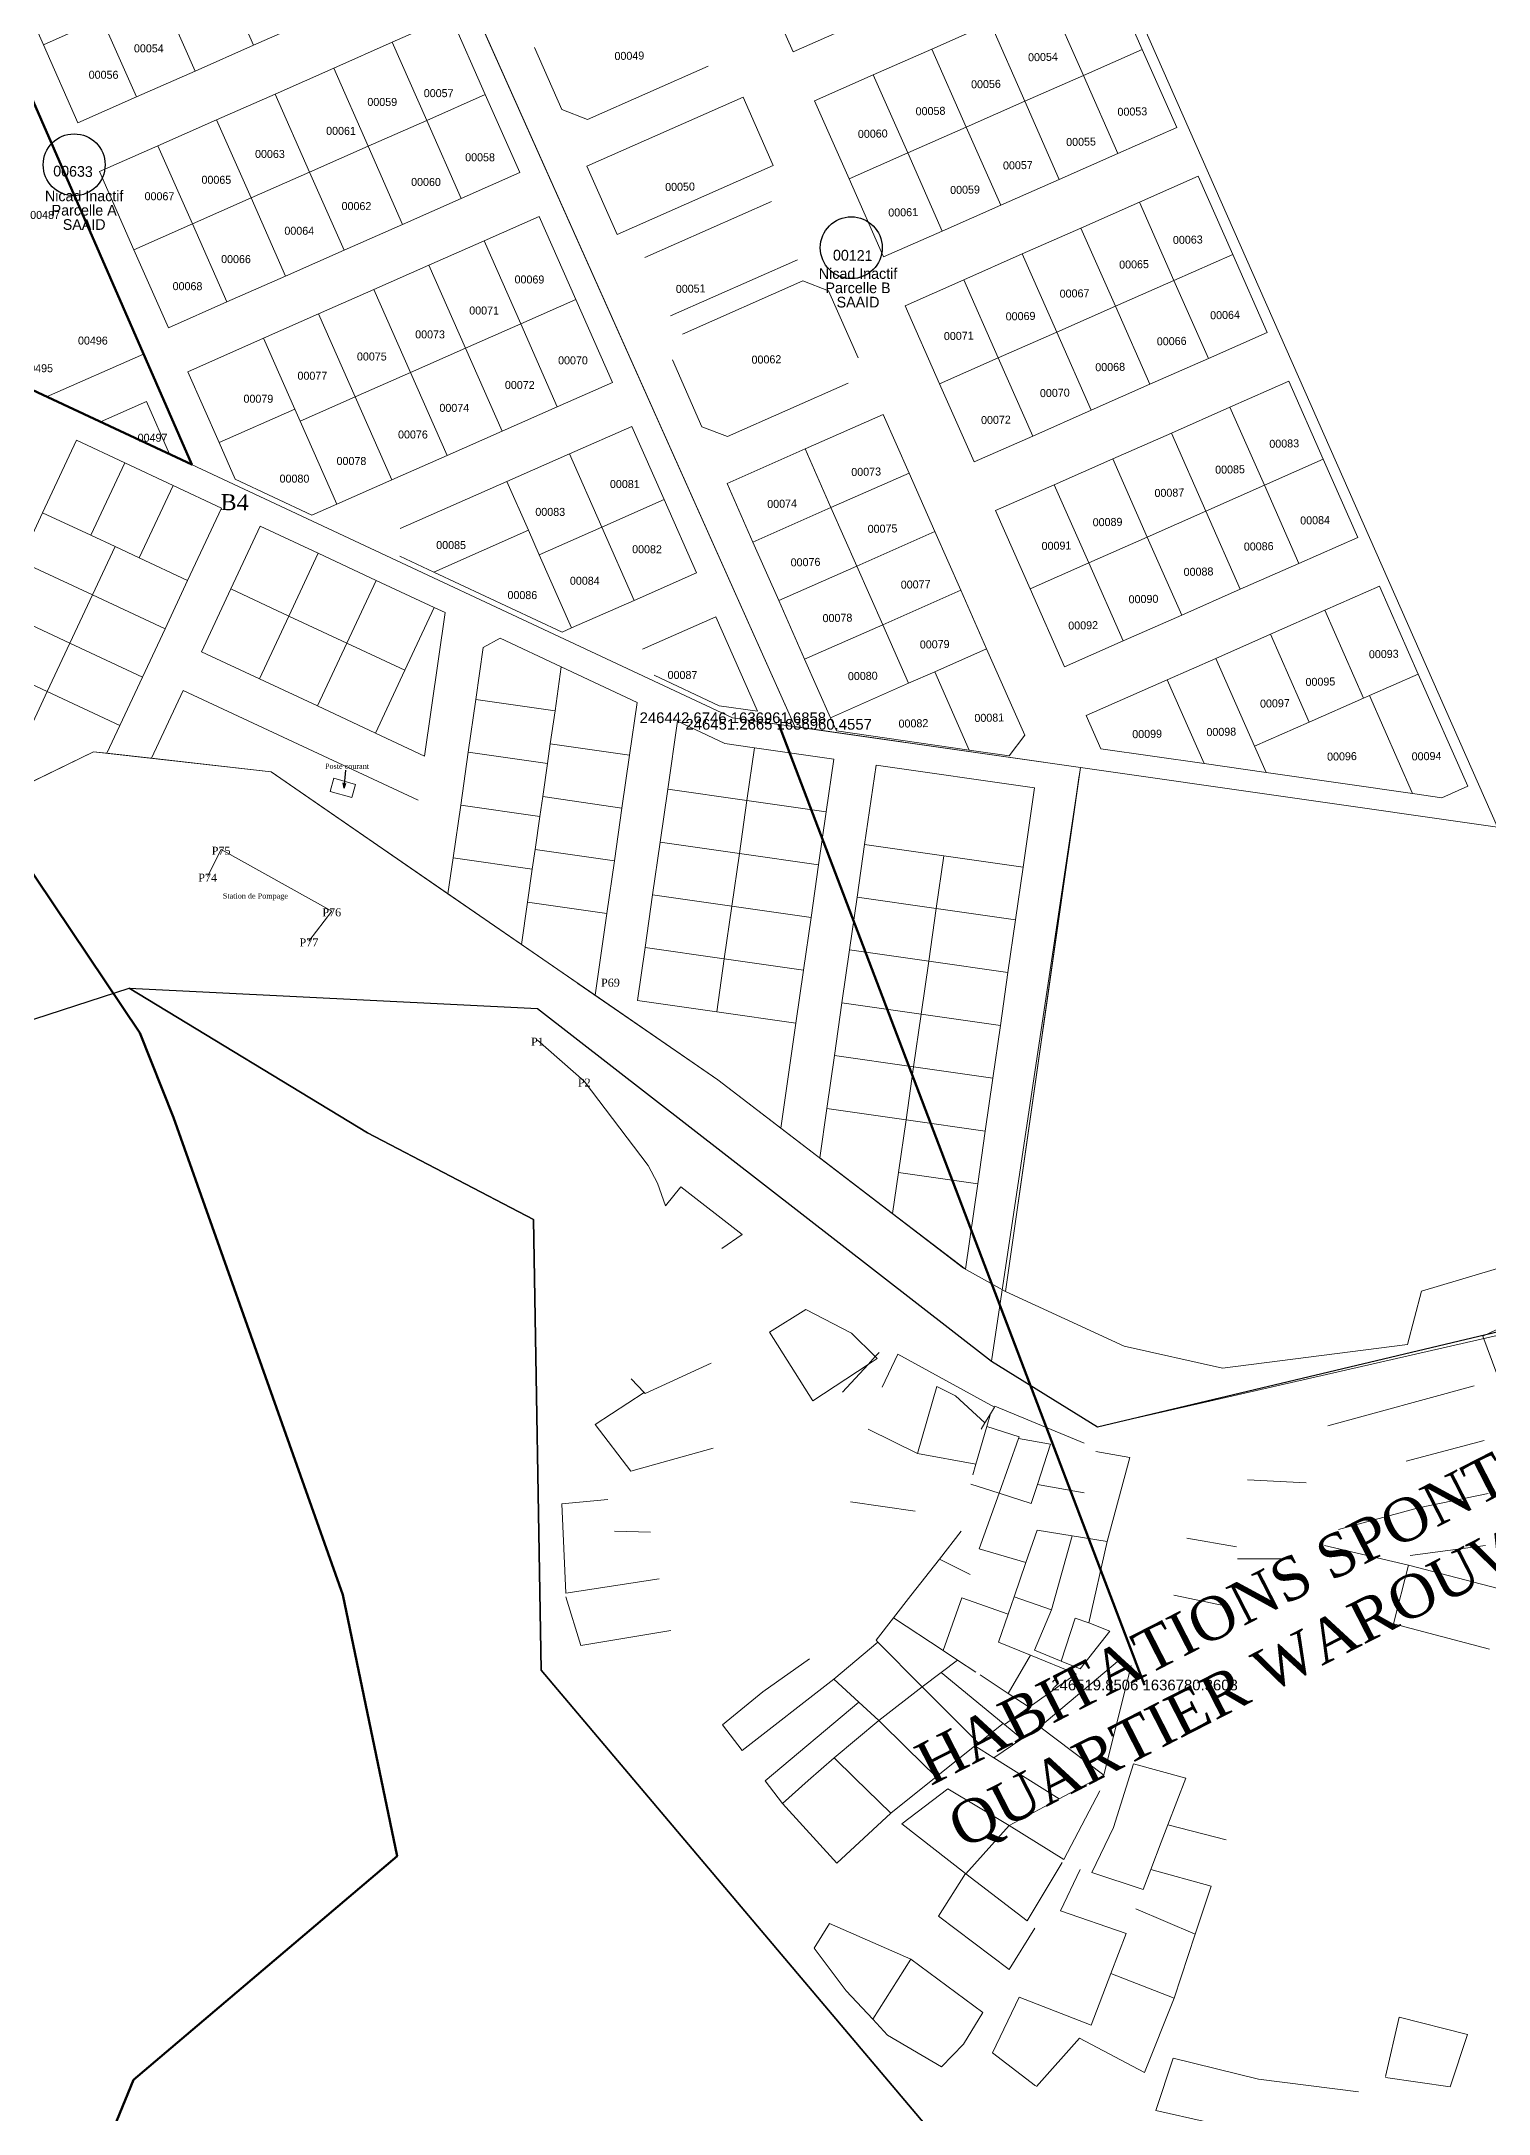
# Model space of a CAD drawing. Header units: metres. Extents: x 245232 to 248406, y 1633796 to 1637634.
# Drawn here: x 246313.1 to 246584.3, y 1636700 to 1637088.5 of the extents above; entities that cross this region are included whole.
import ezdxf
from ezdxf.enums import TextEntityAlignment as Align

# ---------------------------------------------------------------- set-up
doc = ezdxf.new("R2010")
doc.units = ezdxf.units.M
doc.header["$MEASUREMENT"] = 0
doc.linetypes.add('DGN Style 6', pattern=[0.997639, 0.000525, -0.209808, 0.367165, -0.209808, 0.000525, -0.209808])
for name, color, linetype, lineweight in [('A immatriculer', 2, 'Continuous', 0), ('LIMITES TITRES FONCIERS', 7, 'Continuous', 0), ('Numéro Cadastral', 7, 'Continuous', 0), ('Toponymie', 7, 'Continuous', 30)]:
    doc.layers.add(name, color=color, linetype=linetype, lineweight=lineweight)
for name, color, linetype in [('A_revoir_niveau_0', 7, 'Continuous'), ('historique_numero_parcelle', 7, 'Continuous'), ('limites_sections', 7, 'Continuous')]:
    doc.layers.add(name, color=color, linetype=linetype)
doc.layers.add('LIMITES_PARCELLES', color=7, linetype='Continuous', lineweight=0, true_color=0xffffff)
doc.styles.get("Standard").update_dxf_attribs({"font": 'txt.shx'})
doc.styles.add('Style-Arial', font='arial.ttf')
doc.styles.add('Style-FANCY', font='FANCY.shx')
doc.styles.add('Style-Times New Roman', font='times.ttf')
doc.dimstyles.get("Standard").update_dxf_attribs({"dimtxt": 2.5, "dimasz": 2.5, "dimexe": 1.25, "dimexo": 0.625, "dimtad": 1, "dimdsep": 46, "dimtxsty": 'Standard', "dimcen": 2.5, "dimazin": 3, "dimtfac": 1, "dimtmove": 0, "dimatfit": 3, "dimfrac": 2})

# ---------------------------------------------------------------- blocks, each defined once
blk = doc.blocks.new('TerminatorOpen_0.5')
at = {"color": 0, "linetype": 'ByBlock', "lineweight": -2}
for q in [(-1, 0.25), (-1, 0), (-1, -0.25)]:
    blk.add_line((0, 0), q, dxfattribs=at)
blk = doc.blocks.new('*U576')
at = {"layer": 'A immatriculer', "color": 2, "linetype": 'Continuous', "lineweight": 13, "insert": (-0.333327, -2.519903, 0.0722), "char_height": 2, "attachment_point": 5, "line_spacing_factor": 0.804762, "style": 'Style-FANCY'}
blk.add_mtext('Nicad Inactif \\PParcelle A\\PSAAID', dxfattribs=at)
at = {"layer": 'Numéro Cadastral', "color": 3, "lineweight": 13, "extrusion": (-0.067674, -0.021954, 0.997466), "style": 'Style-FANCY'}
blk.add_text('00633', height=2, rotation=71.147328, dxfattribs=at).set_placement((-5.29256, -0.825575, 0.05888), align=Align.MIDDLE_CENTER)
blk = doc.blocks.new('*U578')
at = {"layer": 'A immatriculer', "color": 2, "linetype": 'Continuous', "lineweight": 0, "insert": (-0.333365, -1.916436, 0.10255), "char_height": 2, "attachment_point": 5, "line_spacing_factor": 0.804762, "style": 'Style-FANCY'}
blk.add_mtext('Nicad Inactif \\PParcelle B\\PSAAID', dxfattribs=at)
at = {"layer": 'Numéro Cadastral', "color": 3, "extrusion": (-0.067674, -0.021954, 0.997466), "style": 'Style-FANCY'}
blk.add_text('00121', height=2, rotation=71.147328, dxfattribs=at).set_placement((-4.386726, 0.034367, -0.001352), align=Align.MIDDLE_CENTER)

msp = doc.modelspace()

# ---------------------------------------------------------------- linework, layer by layer
at = {"layer": 'A immatriculer', "color": 2, "lineweight": 53}
msp.add_line((246451.276, 1636960.431), (246519.851, 1636780.361), dxfattribs=at)
at = {"layer": 'A immatriculer', "color": 2, "linetype": 'Continuous', "lineweight": 120, "flags": 128}
msp.add_lwpolyline([(246330.32, 1636706.314), (246325.106, 1636693.527), (245850.065, 1636481.714), (245880.291, 1636506.295), (245911.171, 1636542.664), (246014.009, 1636709.465), (246016.012, 1636728.926), (246151.042, 1637003.448), (246227.229, 1637053.6), (246240.305, 1637040.933), (246266.764, 1636999.129), (246331.499, 1636902.6), (246337.849, 1636886.725), (246369.599, 1636797.295), (246379.745, 1636748.287), (246330.32, 1636706.314)], close=True, dxfattribs=at)
at = {"layer": 'A_revoir_niveau_0', "color": 7, "linetype": 'Continuous', "lineweight": 0}
for q in [(246507.829, 1636952.358), (246507.611, 1636950.84)]:
    msp.add_line((246493.767, 1636854.141), q, dxfattribs=at)
at = {"layer": 'A_revoir_niveau_0', "color": 7, "lineweight": 0, "flags": 128}
for points in [[(246114.75, 1636929.664), (246171.634, 1636913.999), (246229.857, 1636909.956), (246322.812, 1636955.321), (246356.148, 1636951.541), (246439.843, 1636893.794)], [(246413.617, 1636911.889), (246439.843, 1636893.794)], [(246485.895, 1636858.512), (246439.843, 1636893.794)]]:
    msp.add_lwpolyline(points, dxfattribs=at)
at = {"layer": 'A_revoir_niveau_0', "color": 7, "linetype": 'Continuous', "lineweight": 0, "flags": 128}
for points in [[(246344.234, 1636931.955), (246346.761, 1636937), (246367.498, 1636925.45), (246363.215, 1636919.812)], [(246406.052, 1636901.216), (246414.831, 1636893.538), (246426.808, 1636877.758), (246428.536, 1636874.446), (246430.071, 1636870.213), (246432.934, 1636873.768), (246444.416, 1636864.814), (246440.623, 1636862.184)]]:
    msp.add_lwpolyline(points, dxfattribs=at)
at = {"layer": 'A_revoir_niveau_0', "color": 7, "linetype": 'Continuous', "lineweight": 0}
msp.add_3dface([(246367.206, 1636947.852), (246371.279, 1636946.76), (246371.968, 1636949.19), (246367.913, 1636950.363)], dxfattribs=at)
at = {"layer": 'historique_numero_parcelle', "color": 1, "linetype": 'Continuous', "lineweight": 30}
for centre in [(246319.212, 1637065.345), (246464.873, 1637049.804)]:
    msp.add_circle(centre, 5.803, dxfattribs=at)
at = {"layer": 'LIMITES TITRES FONCIERS', "color": 5, "linetype": 'Continuous', "lineweight": 53, "flags": 128}
msp.add_lwpolyline([(245938.213, 1636985.568), (245881.154, 1636957.963), (245894.101, 1636935.617), (245956.171, 1636828.911), (246026.167, 1636866.433), (246050.251, 1636842.755), (246059.498, 1636848.997), (246082.854, 1636864.818), (246150.924, 1637003.208), (246235.111, 1637058.788), (246341.24, 1637009.133), (246284.7, 1637138.563), (245938.213, 1636985.568)], close=True, dxfattribs=at)
at = {"layer": 'limites_parcelles'}
for p, q in [((246585.987, 1636941.168), (246463.897, 1637217.688)), ((246332.181, 1637029.867), (246300.312, 1637102.823)), ((246313.449, 1637087.854), (246306.986, 1637102.491)), ((246352.845, 1637087.759), (246346.382, 1637102.396)), ((246453.97, 1637086.5), (246447.507, 1637101.137)), ((246512.961, 1637101.616), (246519.424, 1637086.979)), ((246341.867, 1637082.912), (246335.404, 1637097.549)), ((246508.382, 1637082.104), (246501.919, 1637096.741)), ((246324.427, 1637092.702), (246313.449, 1637087.854)), ((246330.89, 1637078.065), (246324.427, 1637092.702)), ((246363.822, 1637092.606), (246352.845, 1637087.759)), ((246389.816, 1637093.153), (246378.839, 1637088.306)), ((246396.279, 1637078.516), (246389.816, 1637093.153)), ((246464.948, 1637091.347), (246453.97, 1637086.5)), ((246490.942, 1637091.893), (246479.964, 1637087.046)), ((246497.405, 1637077.257), (246490.942, 1637091.893)), ((246319.912, 1637073.218), (246313.449, 1637087.854)), ((246352.845, 1637087.759), (246341.867, 1637082.912)), ((246378.839, 1637088.306), (246367.861, 1637083.459)), ((246385.302, 1637073.669), (246378.839, 1637088.306)), ((246410.635, 1637075.711), (246405.493, 1637087.357)), ((246438.052, 1637083.844), (246415.429, 1637073.854)), ((246479.964, 1637087.046), (246468.987, 1637082.199)), ((246486.427, 1637072.41), (246479.964, 1637087.046)), ((246519.424, 1637086.979), (246508.382, 1637082.104)), ((246519.424, 1637086.979), (246525.887, 1637072.343)), ((246341.867, 1637082.912), (246330.89, 1637078.065)), ((246367.861, 1637083.459), (246356.884, 1637078.611)), ((246374.324, 1637068.822), (246367.861, 1637083.459)), ((246458.009, 1637077.352), (246468.987, 1637082.199)), ((246475.45, 1637067.562), (246468.987, 1637082.199)), ((246508.382, 1637082.104), (246497.405, 1637077.257)), ((246514.845, 1637067.467), (246508.382, 1637082.104)), ((246330.89, 1637078.065), (246319.912, 1637073.218)), ((246356.884, 1637078.611), (246345.906, 1637073.764)), ((246363.347, 1637063.975), (246356.884, 1637078.611)), ((246396.279, 1637078.516), (246385.302, 1637073.669)), ((246402.742, 1637063.88), (246396.279, 1637078.516)), ((246415.335, 1637065.068), (246444.608, 1637077.994)), ((246444.608, 1637077.994), (246450.263, 1637065.187)), ((246464.472, 1637062.715), (246458.009, 1637077.352)), ((246497.405, 1637077.257), (246486.427, 1637072.41)), ((246503.868, 1637062.62), (246497.405, 1637077.257)), ((246345.906, 1637073.764), (246334.929, 1637068.917)), ((246352.369, 1637059.128), (246345.906, 1637073.764)), ((246385.302, 1637073.669), (246374.324, 1637068.822)), ((246391.765, 1637059.032), (246385.302, 1637073.669)), ((246415.429, 1637073.854), (246410.635, 1637075.711)), ((246486.427, 1637072.41), (246475.45, 1637067.562)), ((246492.89, 1637057.773), (246486.427, 1637072.41)), ((246525.887, 1637072.343), (246514.845, 1637067.467)), ((246323.951, 1637064.07), (246334.929, 1637068.917)), ((246341.392, 1637054.28), (246334.929, 1637068.917)), ((246374.324, 1637068.822), (246363.347, 1637063.975)), ((246380.787, 1637054.185), (246374.324, 1637068.822)), ((246420.99, 1637052.261), (246415.335, 1637065.068)), ((246450.263, 1637065.187), (246420.99, 1637052.261)), ((246475.45, 1637067.562), (246464.472, 1637062.715)), ((246481.913, 1637052.926), (246475.45, 1637067.562)), ((246514.845, 1637067.467), (246503.868, 1637062.62)), ((246330.414, 1637049.433), (246323.951, 1637064.07)), ((246363.347, 1637063.975), (246352.369, 1637059.128)), ((246369.81, 1637049.338), (246363.347, 1637063.975)), ((246391.765, 1637059.032), (246402.742, 1637063.88)), ((246470.935, 1637048.079), (246464.472, 1637062.715)), ((246503.868, 1637062.62), (246492.89, 1637057.773)), ((246518.884, 1637058.319), (246529.926, 1637063.195)), ((246529.926, 1637063.195), (246536.389, 1637048.558)), ((246352.369, 1637059.128), (246341.392, 1637054.28)), ((246358.832, 1637044.491), (246352.369, 1637059.128)), ((246391.765, 1637059.032), (246380.787, 1637054.185)), ((246449.943, 1637058.486), (246426.158, 1637047.984)), ((246492.89, 1637057.773), (246481.913, 1637052.926)), ((246518.884, 1637058.319), (246507.907, 1637053.472)), ((246525.347, 1637043.683), (246518.884, 1637058.319)), ((246341.392, 1637054.28), (246330.414, 1637049.433)), ((246347.855, 1637039.644), (246341.392, 1637054.28)), ((246380.787, 1637054.185), (246369.81, 1637049.338)), ((246406.377, 1637055.646), (246396.04, 1637051.082)), ((246413.244, 1637040.095), (246406.377, 1637055.646)), ((246481.913, 1637052.926), (246470.935, 1637048.079)), ((246507.907, 1637053.472), (246496.929, 1637048.625)), ((246514.37, 1637038.836), (246507.907, 1637053.472)), ((246336.877, 1637034.796), (246330.414, 1637049.433)), ((246369.81, 1637049.338), (246358.832, 1637044.491)), ((246396.04, 1637051.082), (246385.703, 1637046.518)), ((246402.907, 1637035.531), (246396.04, 1637051.082)), ((246496.929, 1637048.625), (246485.952, 1637043.778)), ((246503.392, 1637033.988), (246496.929, 1637048.625)), ((246536.389, 1637048.558), (246525.347, 1637043.683)), ((246536.389, 1637048.558), (246542.852, 1637033.921)), ((246385.703, 1637046.518), (246375.366, 1637041.953)), ((246392.57, 1637030.966), (246385.703, 1637046.518)), ((246454.79, 1637047.509), (246431.005, 1637037.006)), ((246358.832, 1637044.491), (246347.855, 1637039.644)), ((246375.366, 1637041.953), (246365.029, 1637037.389)), ((246382.233, 1637026.402), (246375.366, 1637041.953)), ((246455.811, 1637043.587), (246433.216, 1637033.61)), ((246460.624, 1637041.722), (246455.811, 1637043.587)), ((246466.164, 1637029.176), (246460.624, 1637041.722)), ((246474.974, 1637038.931), (246485.952, 1637043.778)), ((246492.415, 1637029.141), (246485.952, 1637043.778)), ((246525.347, 1637043.683), (246514.37, 1637038.836)), ((246531.81, 1637029.046), (246525.347, 1637043.683)), ((246347.855, 1637039.644), (246336.877, 1637034.796)), ((246365.029, 1637037.389), (246354.692, 1637032.824)), ((246371.896, 1637021.837), (246365.029, 1637037.389)), ((246413.244, 1637040.095), (246402.907, 1637035.531)), ((246420.111, 1637024.544), (246413.244, 1637040.095)), ((246481.437, 1637024.294), (246474.974, 1637038.931)), ((246514.37, 1637038.836), (246503.392, 1637033.988)), ((246520.833, 1637024.199), (246514.37, 1637038.836)), ((246402.907, 1637035.531), (246392.57, 1637030.966)), ((246409.774, 1637019.979), (246402.907, 1637035.531)), ((246503.392, 1637033.988), (246492.415, 1637029.141)), ((246509.855, 1637019.352), (246503.392, 1637033.988)), ((246542.852, 1637033.921), (246531.81, 1637029.046)), ((246314.047, 1637021.858), (246294.107, 1637031.187)), ((246332.181, 1637029.867), (246314.047, 1637021.858)), ((246341.236, 1637009.137), (246332.181, 1637029.867)), ((246340.512, 1637026.564), (246354.692, 1637032.824)), ((246360.549, 1637019.56), (246354.692, 1637032.824)), ((246392.57, 1637030.966), (246382.233, 1637026.402)), ((246399.437, 1637015.415), (246392.57, 1637030.966)), ((246492.415, 1637029.141), (246481.437, 1637024.294)), ((246498.878, 1637014.505), (246492.415, 1637029.141)), ((246346.367, 1637013.298), (246340.512, 1637026.564)), ((246382.233, 1637026.402), (246371.896, 1637021.837)), ((246389.1, 1637010.85), (246382.233, 1637026.402)), ((246436.891, 1637016.25), (246431.351, 1637028.796)), ((246531.81, 1637029.046), (246520.833, 1637024.199)), ((246324.127, 1637017.142), (246314.047, 1637021.858)), ((246371.896, 1637021.837), (246361.559, 1637017.273)), ((246378.762, 1637006.286), (246371.896, 1637021.837)), ((246409.774, 1637019.979), (246420.111, 1637024.544)), ((246464.307, 1637024.382), (246441.684, 1637014.393)), ((246487.9, 1637009.657), (246481.437, 1637024.294)), ((246520.833, 1637024.199), (246509.855, 1637019.352)), ((246535.849, 1637019.898), (246546.891, 1637024.774)), ((246546.891, 1637024.774), (246553.354, 1637010.137)), ((246324.127, 1637017.142), (246332.796, 1637020.97)), ((246332.796, 1637020.97), (246337.078, 1637011.082)), ((246360.549, 1637019.56), (246346.367, 1637013.298)), ((246361.559, 1637017.273), (246360.549, 1637019.56)), ((246409.774, 1637019.979), (246399.437, 1637015.415)), ((246470.864, 1637018.532), (246456.227, 1637012.069)), ((246475.711, 1637007.555), (246470.864, 1637018.532)), ((246509.855, 1637019.352), (246498.878, 1637014.505)), ((246535.849, 1637019.898), (246524.872, 1637015.051)), ((246542.312, 1637005.262), (246535.849, 1637019.898)), ((246313.307, 1637000.126), (246319.663, 1637013.713)), ((246319.663, 1637013.713), (246328.721, 1637009.475)), ((246337.078, 1637011.082), (246324.127, 1637017.142)), ((246368.425, 1637001.722), (246361.559, 1637017.273)), ((246399.437, 1637015.415), (246389.1, 1637010.85)), ((246423.746, 1637016.311), (246412.037, 1637011.14)), ((246429.805, 1637002.589), (246423.746, 1637016.311)), ((246441.684, 1637014.393), (246436.891, 1637016.25)), ((246498.878, 1637014.505), (246487.9, 1637009.657)), ((246524.872, 1637015.051), (246513.894, 1637010.204)), ((246531.335, 1637000.414), (246524.872, 1637015.051)), ((246341.236, 1637009.137), (246337.078, 1637011.082)), ((246349.412, 1637006.399), (246346.367, 1637013.298)), ((246389.1, 1637010.85), (246378.762, 1637006.286)), ((246412.037, 1637011.14), (246400.328, 1637005.97)), ((246418.096, 1636997.419), (246412.037, 1637011.14)), ((246441.59, 1637005.606), (246456.227, 1637012.069)), ((246461.074, 1637001.092), (246456.227, 1637012.069)), ((246513.894, 1637010.204), (246502.917, 1637005.357)), ((246520.357, 1636995.567), (246513.894, 1637010.204)), ((246553.354, 1637010.137), (246542.312, 1637005.262)), ((246553.354, 1637010.137), (246559.817, 1636995.5)), ((246322.365, 1636995.889), (246328.721, 1637009.475)), ((246337.779, 1637005.238), (246328.721, 1637009.475)), ((246341.236, 1637009.137), (246442.643, 1636961.694)), ((246363.787, 1636999.674), (246349.412, 1637006.399)), ((246378.762, 1637006.286), (246368.425, 1637001.722)), ((246400.328, 1637005.97), (246380.342, 1636997.146)), ((246404.367, 1636996.822), (246400.328, 1637005.97)), ((246475.711, 1637007.555), (246461.074, 1637001.092)), ((246480.558, 1636996.577), (246475.711, 1637007.555)), ((246331.423, 1636991.651), (246337.779, 1637005.238)), ((246346.837, 1637001), (246337.779, 1637005.238)), ((246429.805, 1637002.589), (246418.096, 1636997.419)), ((246435.864, 1636988.867), (246429.805, 1637002.589)), ((246446.438, 1636994.629), (246441.59, 1637005.606)), ((246491.939, 1637000.51), (246502.917, 1637005.357)), ((246509.38, 1636990.72), (246502.917, 1637005.357)), ((246542.312, 1637005.262), (246531.335, 1637000.414)), ((246548.775, 1636990.625), (246542.312, 1637005.262)), ((246309.07, 1636991.068), (246313.307, 1637000.126)), ((246322.365, 1636995.889), (246313.307, 1637000.126)), ((246340.481, 1636987.414), (246346.837, 1637001)), ((246368.425, 1637001.722), (246363.787, 1636999.674)), ((246461.074, 1637001.092), (246446.438, 1636994.629)), ((246465.921, 1636990.114), (246461.074, 1637001.092)), ((246498.402, 1636985.873), (246491.939, 1637000.51)), ((246531.335, 1637000.414), (246520.357, 1636995.567)), ((246537.798, 1636985.778), (246531.335, 1637000.414)), ((246326.894, 1636993.77), (246322.365, 1636995.889)), ((246348.574, 1636985.835), (246354.083, 1636997.611)), ((246354.083, 1636997.611), (246364.953, 1636992.526)), ((246404.367, 1636996.822), (246386.625, 1636988.988)), ((246406.386, 1636992.248), (246404.367, 1636996.822)), ((246418.096, 1636997.419), (246406.386, 1636992.248)), ((246424.155, 1636983.697), (246418.096, 1636997.419)), ((246451.285, 1636983.652), (246446.438, 1636994.629)), ((246480.558, 1636996.577), (246465.921, 1636990.114)), ((246485.405, 1636985.6), (246480.558, 1636996.577)), ((246520.357, 1636995.567), (246509.38, 1636990.72)), ((246526.82, 1636980.931), (246520.357, 1636995.567)), ((246559.817, 1636995.5), (246548.775, 1636990.625)), ((246322.657, 1636984.712), (246309.07, 1636991.068)), ((246322.657, 1636984.712), (246326.894, 1636993.77)), ((246331.423, 1636991.651), (246326.894, 1636993.77)), ((246340.481, 1636987.414), (246331.423, 1636991.651)), ((246359.444, 1636980.75), (246364.953, 1636992.526)), ((246375.822, 1636987.441), (246364.953, 1636992.526)), ((246380.285, 1636991.955), (246386.625, 1636988.988)), ((246412.445, 1636978.526), (246406.386, 1636992.248)), ((246509.38, 1636990.72), (246498.402, 1636985.873)), ((246515.843, 1636976.083), (246509.38, 1636990.72)), ((246548.775, 1636990.625), (246537.798, 1636985.778)), ((246336.243, 1636978.356), (246340.481, 1636987.414)), ((246370.313, 1636975.666), (246375.822, 1636987.441)), ((246386.691, 1636982.356), (246375.822, 1636987.441)), ((246386.625, 1636988.988), (246410.666, 1636977.741)), ((246424.155, 1636983.697), (246435.864, 1636988.867)), ((246465.921, 1636990.114), (246451.285, 1636983.652)), ((246470.769, 1636979.137), (246465.921, 1636990.114)), ((246318.419, 1636975.654), (246322.657, 1636984.712)), ((246336.243, 1636978.356), (246322.657, 1636984.712)), ((246343.066, 1636974.06), (246348.574, 1636985.835)), ((246359.444, 1636980.75), (246348.574, 1636985.835)), ((246424.155, 1636983.697), (246412.445, 1636978.526)), ((246456.132, 1636972.674), (246451.285, 1636983.652)), ((246485.405, 1636985.6), (246470.769, 1636979.137)), ((246490.252, 1636974.622), (246485.405, 1636985.6)), ((246504.865, 1636971.236), (246498.402, 1636985.873)), ((246537.798, 1636985.778), (246526.82, 1636980.931)), ((246553.64, 1636981.841), (246563.856, 1636986.352)), ((246563.856, 1636986.352), (246571.127, 1636969.886)), ((246318.419, 1636975.654), (246304.832, 1636982.01)), ((246353.935, 1636968.975), (246359.444, 1636980.75)), ((246370.313, 1636975.666), (246359.444, 1636980.75)), ((246381.183, 1636970.581), (246386.691, 1636982.356)), ((246388.747, 1636981.394), (246384.895, 1636954.492)), ((246386.691, 1636982.356), (246388.747, 1636981.394)), ((246439.499, 1636980.634), (246425.751, 1636974.563)), ((246447.32, 1636962.922), (246439.499, 1636980.634)), ((246470.769, 1636979.137), (246456.132, 1636972.674)), ((246475.616, 1636968.159), (246470.769, 1636979.137)), ((246526.82, 1636980.931), (246515.843, 1636976.083)), ((246553.64, 1636981.841), (246543.425, 1636977.331)), ((246553.64, 1636981.841), (246560.91, 1636965.375)), ((246314.182, 1636966.596), (246318.419, 1636975.654)), ((246332.006, 1636969.298), (246318.419, 1636975.654)), ((246332.006, 1636969.298), (246336.243, 1636978.356)), ((246364.805, 1636963.89), (246370.313, 1636975.666)), ((246381.183, 1636970.581), (246370.313, 1636975.666)), ((246394.496, 1636965.107), (246395.897, 1636974.887)), ((246395.897, 1636974.887), (246399.037, 1636976.58)), ((246399.037, 1636976.58), (246410.523, 1636971.207)), ((246410.666, 1636977.741), (246412.445, 1636978.526)), ((246515.843, 1636976.083), (246504.865, 1636971.236)), ((246543.425, 1636977.331), (246533.21, 1636972.821)), ((246543.425, 1636977.331), (246550.696, 1636960.865)), ((246314.182, 1636966.596), (246300.595, 1636972.953)), ((246353.935, 1636968.975), (246343.066, 1636974.06)), ((246410.523, 1636971.207), (246409.345, 1636962.981)), ((246410.523, 1636971.207), (246424.724, 1636964.563)), ((246460.979, 1636961.697), (246456.132, 1636972.674)), ((246490.252, 1636974.622), (246480.51, 1636970.32)), ((246497.401, 1636958.432), (246490.252, 1636974.622)), ((246533.21, 1636972.821), (246524.063, 1636968.781)), ((246533.21, 1636972.821), (246540.481, 1636956.355)), ((246327.768, 1636960.24), (246332.006, 1636969.298)), ((246364.805, 1636963.89), (246353.935, 1636968.975)), ((246375.674, 1636958.805), (246381.183, 1636970.581)), ((246427.91, 1636969.673), (246440.142, 1636963.95)), ((246475.616, 1636968.159), (246460.979, 1636961.697)), ((246480.51, 1636970.32), (246475.616, 1636968.159)), ((246486.993, 1636955.638), (246480.51, 1636970.32)), ((246524.063, 1636968.781), (246508.904, 1636962.088)), ((246524.063, 1636968.781), (246530.995, 1636953.082)), ((246571.127, 1636969.886), (246561.979, 1636965.847)), ((246571.127, 1636969.886), (246580.417, 1636948.846)), ((246309.944, 1636957.539), (246314.182, 1636966.596)), ((246327.768, 1636960.24), (246314.182, 1636966.596)), ((246333.723, 1636954.087), (246339.676, 1636966.814)), ((246339.676, 1636966.814), (246383.71, 1636946.214)), ((246375.674, 1636958.805), (246364.805, 1636963.89)), ((246393.079, 1636955.208), (246394.496, 1636965.107)), ((246409.345, 1636962.981), (246394.496, 1636965.107)), ((246424.724, 1636964.563), (246423.307, 1636954.664)), ((246440.142, 1636963.95), (246447.32, 1636962.922)), ((246560.91, 1636965.375), (246550.696, 1636960.865)), ((246561.979, 1636965.847), (246560.91, 1636965.375)), ((246561.979, 1636965.847), (246570.086, 1636947.485)), ((246325.336, 1636955.039), (246327.768, 1636960.24)), ((246409.345, 1636962.981), (246408.459, 1636956.794)), ((246432.299, 1636961.02), (246430.476, 1636948.289)), ((246441.199, 1636956.856), (246432.299, 1636961.02)), ((246442.643, 1636961.694), (246507.832, 1636952.359)), ((246460.979, 1636961.697), (246462.079, 1636959.205)), ((246508.904, 1636962.088), (246511.659, 1636955.85)), ((246550.696, 1636960.865), (246540.481, 1636956.355)), ((246384.895, 1636954.492), (246375.674, 1636958.805)), ((246408.459, 1636956.794), (246407.928, 1636953.082)), ((246408.459, 1636956.794), (246423.307, 1636954.664)), ((246446.742, 1636956.062), (246441.199, 1636956.856)), ((246446.742, 1636956.062), (246445.325, 1636946.163)), ((246446.742, 1636956.062), (246461.59, 1636953.936)), ((246462.079, 1636959.205), (246486.993, 1636955.638)), ((246486.993, 1636955.638), (246494.471, 1636954.567)), ((246494.471, 1636954.567), (246497.401, 1636958.432)), ((246511.659, 1636955.85), (246530.995, 1636953.082)), ((246540.481, 1636956.355), (246542.664, 1636951.411)), ((246304.795, 1636946.53), (246322.815, 1636955.325)), ((246322.815, 1636955.325), (246325.336, 1636955.039)), ((246325.336, 1636955.039), (246333.723, 1636954.087)), ((246333.723, 1636954.087), (246356.148, 1636951.542)), ((246356.148, 1636951.542), (246389.28, 1636928.684)), ((246391.662, 1636945.309), (246393.079, 1636955.208)), ((246407.928, 1636953.082), (246393.079, 1636955.208)), ((246407.928, 1636953.082), (246407.042, 1636946.895)), ((246423.307, 1636954.664), (246421.889, 1636944.765)), ((246461.59, 1636953.936), (246460.173, 1636944.037)), ((246467.384, 1636937.954), (246469.51, 1636952.803)), ((246469.51, 1636952.803), (246499.207, 1636948.551)), ((246493.767, 1636854.141), (246507.832, 1636952.359)), ((246507.832, 1636952.359), (246585.987, 1636941.168)), ((246530.995, 1636953.082), (246542.664, 1636951.411)), ((246430.476, 1636948.289), (246429.059, 1636938.39)), ((246430.476, 1636948.289), (246445.325, 1636946.163)), ((246499.207, 1636948.551), (246497.081, 1636933.702)), ((246542.664, 1636951.411), (246570.086, 1636947.485)), ((246580.417, 1636948.846), (246575.56, 1636946.702)), ((246390.244, 1636935.41), (246391.662, 1636945.309)), ((246406.51, 1636943.183), (246391.662, 1636945.309)), ((246407.042, 1636946.895), (246406.51, 1636943.183)), ((246407.042, 1636946.895), (246421.889, 1636944.765)), ((246421.889, 1636944.765), (246420.472, 1636934.866)), ((246445.325, 1636946.163), (246443.907, 1636936.264)), ((246445.325, 1636946.163), (246460.173, 1636944.037)), ((246460.173, 1636944.037), (246458.756, 1636934.138)), ((246575.56, 1636946.702), (246570.086, 1636947.485)), ((246406.51, 1636943.183), (246405.624, 1636936.996)), ((246405.624, 1636936.996), (246405.093, 1636933.284)), ((246405.624, 1636936.996), (246420.472, 1636934.866)), ((246429.059, 1636938.39), (246427.641, 1636928.491)), ((246429.059, 1636938.39), (246443.907, 1636936.264)), ((246443.907, 1636936.264), (246442.49, 1636926.365)), ((246443.907, 1636936.264), (246458.756, 1636934.138)), ((246467.384, 1636937.954), (246465.966, 1636928.055)), ((246467.384, 1636937.954), (246482.232, 1636935.828)), ((246389.28, 1636928.684), (246390.244, 1636935.41)), ((246405.093, 1636933.284), (246390.244, 1636935.41)), ((246405.093, 1636933.284), (246404.207, 1636927.097)), ((246420.472, 1636934.866), (246419.054, 1636924.967)), ((246458.756, 1636934.138), (246457.338, 1636924.239)), ((246482.232, 1636935.828), (246480.815, 1636925.929)), ((246482.232, 1636935.828), (246497.081, 1636933.702)), ((246497.081, 1636933.702), (246495.663, 1636923.803)), ((246389.28, 1636928.684), (246403.071, 1636919.17)), ((246427.641, 1636928.491), (246426.224, 1636918.592)), ((246427.641, 1636928.491), (246442.49, 1636926.365)), ((246404.207, 1636927.097), (246403.071, 1636919.17)), ((246404.207, 1636927.097), (246419.054, 1636924.967)), ((246419.054, 1636924.967), (246416.861, 1636909.656)), ((246442.49, 1636926.365), (246441.073, 1636916.466)), ((246442.49, 1636926.365), (246457.338, 1636924.239)), ((246465.966, 1636928.055), (246464.549, 1636918.156)), ((246465.966, 1636928.055), (246480.815, 1636925.929)), ((246480.815, 1636925.929), (246479.398, 1636916.03)), ((246480.815, 1636925.929), (246495.663, 1636923.803)), ((246457.338, 1636924.239), (246455.921, 1636914.34)), ((246495.663, 1636923.803), (246494.246, 1636913.904)), ((246403.071, 1636919.17), (246416.861, 1636909.656)), ((246426.224, 1636918.592), (246424.807, 1636908.693)), ((246426.224, 1636918.592), (246441.073, 1636916.466)), ((246464.549, 1636918.156), (246463.132, 1636908.257)), ((246464.549, 1636918.156), (246479.398, 1636916.03)), ((246441.073, 1636916.466), (246439.655, 1636906.567)), ((246441.073, 1636916.466), (246455.921, 1636914.34)), ((246455.921, 1636914.34), (246454.504, 1636904.441)), ((246479.398, 1636916.03), (246477.98, 1636906.131)), ((246479.398, 1636916.03), (246494.246, 1636913.904)), ((246494.246, 1636913.904), (246492.829, 1636904.005)), ((246416.861, 1636909.656), (246439.846, 1636893.798)), ((246424.807, 1636908.693), (246439.655, 1636906.567)), ((246439.655, 1636906.567), (246454.504, 1636904.441)), ((246463.132, 1636908.257), (246461.714, 1636898.358)), ((246463.132, 1636908.257), (246477.98, 1636906.131)), ((246477.98, 1636906.131), (246476.563, 1636896.232)), ((246477.98, 1636906.131), (246492.829, 1636904.005)), ((246454.504, 1636904.441), (246451.68, 1636884.732)), ((246492.829, 1636904.005), (246491.411, 1636894.106)), ((246461.714, 1636898.358), (246460.297, 1636888.459)), ((246461.714, 1636898.358), (246476.563, 1636896.232)), ((246439.846, 1636893.798), (246451.68, 1636884.732)), ((246476.563, 1636896.232), (246475.146, 1636886.333)), ((246476.563, 1636896.232), (246491.411, 1636894.106)), ((246491.411, 1636894.106), (246489.994, 1636884.207)), ((246460.297, 1636888.459), (246458.965, 1636879.157)), ((246460.297, 1636888.459), (246475.146, 1636886.333)), ((246475.146, 1636886.333), (246473.728, 1636876.434)), ((246475.146, 1636886.333), (246489.994, 1636884.207)), ((246451.68, 1636884.732), (246485.898, 1636858.518)), ((246489.994, 1636884.207), (246488.577, 1636874.308)), ((246458.965, 1636879.157), (246472.626, 1636868.734)), ((246662.908, 1636881.434), (246571.788, 1636854.175)), ((246473.728, 1636876.434), (246472.626, 1636868.734)), ((246473.728, 1636876.434), (246488.577, 1636874.308)), ((246488.577, 1636874.308), (246486.286, 1636858.31)), ((246486.286, 1636858.31), (246472.626, 1636868.734)), ((246485.898, 1636858.518), (246493.767, 1636854.141)), ((246449.576, 1636846.487), (246456.385, 1636850.772)), ((246456.385, 1636850.772), (246464.893, 1636846.305)), ((246516.044, 1636843.855), (246493.767, 1636854.141)), ((246571.788, 1636854.175), (246569.123, 1636844.166)), ((246583.258, 1636845.781), (246594.038, 1636850.838)), ((246457.672, 1636833.628), (246449.576, 1636846.487)), ((246464.893, 1636846.305), (246469.378, 1636841.917)), ((246470.111, 1636842.716), (246469.378, 1636841.917)), ((246534.439, 1636839.728), (246516.044, 1636843.855)), ((246569.123, 1636844.166), (246534.439, 1636839.728)), ((246585.894, 1636838.676), (246583.258, 1636845.781)), ((246426.24, 1636834.978), (246438.622, 1636840.693)), ((246468.021, 1636840.437), (246457.672, 1636833.628)), ((246468.021, 1636840.437), (246463.246, 1636835.231)), ((246469.378, 1636841.917), (246468.021, 1636840.437)), ((246469.737, 1636841.566), (246468.021, 1636840.437)), ((246469.378, 1636841.917), (246469.737, 1636841.566)), ((246470.685, 1636836.194), (246473.605, 1636842.406)), ((246473.605, 1636842.406), (246491.705, 1636832.456)), ((246416.873, 1636829.183), (246426.045, 1636835.184)), ((246423.62, 1636837.756), (246426.045, 1636835.184)), ((246426.045, 1636835.184), (246426.24, 1636834.978)), ((246477.275, 1636823.739), (246480.929, 1636836.327)), ((246480.929, 1636836.327), (246484.417, 1636834.6)), ((246554.204, 1636828.923), (246581.632, 1636836.456)), ((246484.417, 1636834.6), (246489.924, 1636829.485)), ((246489.924, 1636829.485), (246490.951, 1636831.197)), ((246490.279, 1636828.847), (246490.951, 1636831.197)), ((246490.951, 1636831.197), (246491.705, 1636832.456)), ((246491.705, 1636832.456), (246491.807, 1636832.626)), ((246491.807, 1636832.626), (246508.558, 1636825.695)), ((246423.541, 1636820.452), (246416.873, 1636829.183)), ((246468.041, 1636828.29), (246477.275, 1636823.739)), ((246488.251, 1636821.749), (246490.279, 1636828.847)), ((246489.242, 1636828.348), (246489.924, 1636829.485)), ((246490.279, 1636828.847), (246496.346, 1636826.906)), ((246439.019, 1636824.738), (246423.541, 1636820.452)), ((246488.251, 1636821.749), (246477.275, 1636823.739)), ((246496.223, 1636826.559), (246492.57, 1636816.297)), ((246496.346, 1636826.906), (246496.223, 1636826.559)), ((246496.223, 1636826.559), (246502.236, 1636825.538)), ((246502.236, 1636825.538), (246499.755, 1636817.973)), ((246510.686, 1636824.104), (246517.105, 1636823.014)), ((246568.902, 1636822.308), (246583.482, 1636826.167)), ((246487.676, 1636819.738), (246488.251, 1636821.749)), ((246517.105, 1636823.014), (246512.838, 1636807.276)), ((246492.57, 1636816.297), (246487.311, 1636817.992)), ((246492.57, 1636816.297), (246488.863, 1636805.881)), ((246498.571, 1636814.363), (246492.57, 1636816.297)), ((246499.755, 1636817.973), (246498.571, 1636814.363)), ((246499.755, 1636817.973), (246508.536, 1636816.389)), ((246539.158, 1636818.801), (246550.144, 1636818.23)), ((246571.212, 1636813.554), (246584.255, 1636816.29)), ((246410.603, 1636814.34), (246419.249, 1636815.15)), ((246411.366, 1636797.561), (246410.603, 1636814.34)), ((246476.834, 1636812.969), (246464.741, 1636814.672)), ((246556.177, 1636809.498), (246571.212, 1636813.554)), ((246420.525, 1636809.181), (246427.272, 1636809.022)), ((246481.4, 1636803.975), (246485.472, 1636809.19)), ((246497.61, 1636803.321), (246499.696, 1636809.392)), ((246499.696, 1636809.392), (246506.29, 1636808.33)), ((246502.421, 1636794.451), (246506.29, 1636808.33)), ((246506.29, 1636808.33), (246506.29, 1636808.33)), ((246506.29, 1636808.33), (246512.838, 1636807.276)), ((246527.75, 1636807.903), (246537.071, 1636806.277)), ((246476.045, 1636797.114), (246481.4, 1636803.975)), ((246487.142, 1636801.045), (246481.4, 1636803.975)), ((246488.863, 1636805.881), (246497.61, 1636803.321)), ((246512.838, 1636807.276), (246509.425, 1636792.036)), ((246547.763, 1636804.022), (246537.286, 1636804.022)), ((246569.351, 1636802.837), (246553.605, 1636806.508)), ((246583.771, 1636806.509), (246569.663, 1636804.635)), ((246428.851, 1636800.243), (246411.366, 1636797.561)), ((246495.394, 1636796.874), (246497.61, 1636803.321)), ((246566.498, 1636791.839), (246569.351, 1636802.837)), ((246569.351, 1636802.837), (246587.565, 1636798.078)), ((246414.17, 1636787.743), (246411.397, 1636796.878)), ((246472.811, 1636792.972), (246476.045, 1636797.114)), ((246485.593, 1636796.693), (246482.086, 1636786.842)), ((246494.272, 1636793.609), (246485.593, 1636796.693)), ((246494.272, 1636793.609), (246495.394, 1636796.874)), ((246495.394, 1636796.874), (246502.421, 1636794.451)), ((246535.222, 1636795.132), (246525.347, 1636797.202)), ((246469.511, 1636788.746), (246472.811, 1636792.972)), ((246482.086, 1636786.842), (246472.811, 1636792.972)), ((246492.484, 1636788.405), (246494.272, 1636793.609)), ((246502.421, 1636794.451), (246499.197, 1636786.865)), ((246504.235, 1636784.841), (246506.87, 1636792.917)), ((246506.87, 1636792.917), (246509.425, 1636792.036)), ((246431.052, 1636790.562), (246414.17, 1636787.743)), ((246461.604, 1636781.457), (246469.833, 1636788.422)), ((246469.833, 1636788.422), (246469.511, 1636788.746)), ((246469.833, 1636788.422), (246478.177, 1636780.04)), ((246498.464, 1636785.951), (246492.484, 1636788.405)), ((246513.314, 1636790.448), (246507.806, 1636783.406)), ((246509.425, 1636792.036), (246513.314, 1636790.448)), ((246584.526, 1636787.078), (246566.498, 1636791.839)), ((246448.306, 1636779.098), (246457.02, 1636785.264)), ((246481.715, 1636782.708), (246484.81, 1636785.042)), ((246482.086, 1636786.842), (246484.81, 1636785.042)), ((246484.81, 1636785.042), (246488.215, 1636782.792)), ((246494.26, 1636778.797), (246498.464, 1636785.951)), ((246498.464, 1636785.951), (246498.464, 1636785.951)), ((246498.464, 1636785.951), (246507.044, 1636782.432)), ((246499.197, 1636786.865), (246504.235, 1636784.841)), ((246500.222, 1636772.523), (246515.14, 1636785.051)), ((246507.806, 1636783.406), (246504.235, 1636784.841)), ((246461.604, 1636781.457), (246444.444, 1636768.054)), ((246466.271, 1636777.173), (246461.604, 1636781.457)), ((246478.177, 1636780.04), (246481.715, 1636782.708)), ((246481.715, 1636782.708), (246493.333, 1636773.16)), ((246489.044, 1636782.244), (246494.26, 1636778.797)), ((246507.044, 1636782.432), (246498.215, 1636776.183)), ((246517.362, 1636784.019), (246512.226, 1636763.474)), ((246440.765, 1636772.907), (246448.306, 1636779.098)), ((246448.718, 1636762.416), (246466.271, 1636777.173)), ((246470.055, 1636773.7), (246466.271, 1636777.173)), ((246478.177, 1636780.04), (246470.055, 1636773.7)), ((246488.704, 1636769.464), (246478.177, 1636780.04)), ((246494.26, 1636778.797), (246498.215, 1636776.183)), ((246444.444, 1636768.054), (246440.765, 1636772.907)), ((246461.641, 1636766.715), (246470.055, 1636773.7)), ((246470.055, 1636773.7), (246475.306, 1636768.514)), ((246493.333, 1636773.16), (246488.704, 1636769.464)), ((246493.333, 1636773.16), (246493.616, 1636772.927)), ((246498.215, 1636776.183), (246493.616, 1636772.927)), ((246493.616, 1636772.927), (246496.837, 1636770.28)), ((246488.034, 1636768.929), (246480.763, 1636763.124)), ((246488.704, 1636769.464), (246488.034, 1636768.929)), ((246491.613, 1636766.688), (246488.034, 1636768.929)), ((246491.613, 1636766.688), (246496.837, 1636770.28)), ((246496.837, 1636770.28), (246500.164, 1636772.567)), ((246500.164, 1636772.567), (246500.222, 1636772.523)), ((246512.226, 1636763.474), (246500.222, 1636772.523)), ((246456.815, 1636762.443), (246461.641, 1636766.715)), ((246461.641, 1636766.715), (246465.545, 1636762.909)), ((246475.306, 1636768.514), (246480.763, 1636763.124)), ((246503.863, 1636759.021), (246491.613, 1636766.688)), ((246514.029, 1636753.618), (246517.746, 1636765.584)), ((246517.746, 1636765.584), (246527.589, 1636762.911)), ((246451.957, 1636758.143), (246448.718, 1636762.416)), ((246451.957, 1636758.143), (246456.815, 1636762.443)), ((246465.545, 1636762.909), (246472.275, 1636756.347)), ((246480.763, 1636763.124), (246472.275, 1636756.347)), ((246503.863, 1636759.021), (246512.226, 1636763.474)), ((246527.589, 1636762.911), (246524.228, 1636754.147)), ((246462.142, 1636746.967), (246451.957, 1636758.143)), ((246474.341, 1636754.333), (246482.993, 1636760.921)), ((246482.993, 1636760.921), (246494.473, 1636754.022)), ((246494.473, 1636754.022), (246503.863, 1636759.021)), ((246504.711, 1636747.655), (246511.489, 1636760.524)), ((246472.31, 1636756.313), (246462.142, 1636746.967)), ((246472.275, 1636756.347), (246472.31, 1636756.313)), ((246486.271, 1636745.026), (246474.341, 1636754.333)), ((246486.326, 1636744.983), (246494.473, 1636754.022)), ((246494.473, 1636754.022), (246504.711, 1636747.655)), ((246509.981, 1636745.205), (246514.029, 1636753.618)), ((246524.228, 1636754.147), (246522.987, 1636750.911)), ((246524.228, 1636754.147), (246535.133, 1636751.355)), ((246522.987, 1636750.911), (246521.02, 1636745.785)), ((246504.424, 1636747.11), (246497.836, 1636736.156)), ((246504.074, 1636738.053), (246507.758, 1636745.76)), ((246521.02, 1636745.785), (246519.589, 1636742.053)), ((246521.02, 1636745.785), (246532.348, 1636742.663)), ((246481.2, 1636737.056), (246486.271, 1636745.026)), ((246497.836, 1636736.156), (246486.326, 1636744.983)), ((246519.589, 1636742.053), (246509.981, 1636745.205)), ((246532.348, 1636742.663), (246529.355, 1636733.629)), ((246516.404, 1636733.75), (246504.074, 1636738.053)), ((246529.355, 1636733.629), (246518.194, 1636738.416)), ((246457.91, 1636730.996), (246460.768, 1636735.68)), ((246460.768, 1636735.68), (246476.059, 1636728.975)), ((246494.487, 1636727.013), (246481.2, 1636737.056)), ((246499.265, 1636734.806), (246494.487, 1636727.013)), ((246463.943, 1636723.059), (246457.91, 1636730.996)), ((246513.54, 1636726.284), (246516.404, 1636733.75)), ((246529.355, 1636733.629), (246525.379, 1636721.63)), ((246468.889, 1636717.705), (246476.059, 1636728.975)), ((246476.059, 1636728.975), (246489.54, 1636718.945)), ((246509.819, 1636716.583), (246513.531, 1636726.26)), ((246513.531, 1636726.26), (246513.54, 1636726.284)), ((246525.379, 1636721.63), (246513.531, 1636726.26)), ((246468.889, 1636717.705), (246463.943, 1636723.059)), ((246489.54, 1636718.945), (246485.93, 1636713.058)), ((246491.327, 1636711.391), (246496.321, 1636721.837)), ((246496.321, 1636721.837), (246509.819, 1636716.583)), ((246525.379, 1636721.63), (246519.813, 1636707.715)), ((246471.642, 1636714.725), (246468.889, 1636717.705)), ((246481.802, 1636708.771), (246471.642, 1636714.725)), ((246565.007, 1636706.99), (246567.547, 1636718.102)), ((246567.547, 1636718.102), (246580.379, 1636714.856)), ((246580.379, 1636714.856), (246577.137, 1636705.058)), ((246485.93, 1636713.058), (246481.802, 1636708.771)), ((246499.424, 1636705.199), (246491.327, 1636711.391)), ((246507.658, 1636714.148), (246499.616, 1636705.09)), ((246519.813, 1636707.715), (246507.658, 1636714.148)), ((246521.966, 1636700.596), (246525.223, 1636710.404)), ((246525.223, 1636710.404), (246541.207, 1636706.461)), ((246577.137, 1636705.058), (246564.983, 1636706.769)), ((246541.207, 1636706.461), (246559.937, 1636704.113)), ((246531.412, 1636698.453), (246521.966, 1636700.596))]:
    msp.add_line(p, q, dxfattribs=at)
at = {"layer": 'limites_sections', "lineweight": 13}
for p, q in [((246454.308, 1636960.02), (246354.338, 1637183.769)), ((246507.829, 1636952.358), (246454.308, 1636960.02)), ((246491.152, 1636841.051), (246507.829, 1636952.358)), ((246624.639, 1636854.745), (246511, 1636828.745)), ((246511, 1636828.745), (246491.152, 1636841.051))]:
    msp.add_line(p, q, dxfattribs=at)
at = {"layer": 'limites_sections', "lineweight": 13, "flags": 128}
msp.add_lwpolyline([(246051.979, 1637305.254), (246249.188, 1637387.84), (246328.763, 1637172.005), (246354.383, 1637183.669), (246454.308, 1636960.02), (246454.308, 1636960.02), (246507.829, 1636952.358), (246491.152, 1636841.051), (246406.082, 1636907.201), (246329.51, 1636911.002), (246256.395, 1636887.255), (246213.901, 1636838.511), (246204.527, 1636787.268), (246222.025, 1636721.652), (246223.275, 1636626.665), (246216.401, 1636608.543), (246149.535, 1636592.295), (246070.07, 1636609.373)], dxfattribs=at)
at = {"layer": 'limites_sections', "flags": 128}
for points in [[(246479.349, 1636697.25), (246406.766, 1636783.164), (246405.285, 1636867.597), (246374.178, 1636883.891), (246329.51, 1636911.002), (246406.082, 1636907.201), (246491.152, 1636841.051), (246511, 1636828.745), (246511, 1636828.745), (246684.699, 1636870.091), (246772.331, 1636884.402), (246804.82, 1636916.393), (246862.764, 1636963.489), (246904.099, 1637015.28), (246937.427, 1636944.456), (246942.427, 1636902.795), (246979.088, 1636832.805), (246998.252, 1636796.977), (246993.253, 1636779.479), (246984.201, 1636762.622), (246957.838, 1636725.977), (246914.602, 1636644.513)], [(246223.275, 1636626.665), (246222.025, 1636721.652), (246204.527, 1636787.268), (246213.901, 1636838.511), (246256.395, 1636887.255), (246329.51, 1636911.002), (246374.178, 1636883.891), (246405.285, 1636867.597), (246406.766, 1636783.164), (246479.349, 1636697.25)]]:
    msp.add_lwpolyline(points, dxfattribs=at)

# ---------------------------------------------------------------- block references
at = {"layer": 'A immatriculer', "color": 2, "linetype": 'Continuous', "lineweight": 0}
msp.add_blockref('*U578', (246466.474, 1637044.185, -0.103), dxfattribs=at)
at = {"layer": 'historique_numero_parcelle', "color": 3, "lineweight": 13}
msp.add_blockref('*U576', (246321.424, 1637059.343, -0.072), dxfattribs=at)

# ---------------------------------------------------------------- texts
at = {"layer": 'historique_numero_parcelle', "color": 3, "style": 'Style-FANCY'}
for s, rotation, p in [('00054', 359.8677, (246333.211, 1637087.175, 0)), ('00049', 1.12961, (246423.279, 1637085.785)), ('00049', 1.12961, (246423.279, 1637085.785)), ('00054', 1.12961, (246500.803, 1637085.554)), ('00056', 359.8677, (246324.728, 1637082.224)), ('00056', 1.12961, (246490.12, 1637080.481)), ('00056', 1.12961, (246490.12, 1637080.481)), ('00059', 359.8677, (246376.965, 1637077.129, 0)), ('00057', 359.8677, (246387.534, 1637078.779, 0)), ('00058', 1.12961, (246479.728, 1637075.422)), ('00058', 1.12961, (246479.728, 1637075.422)), ('00053', 1.12961, (246517.561, 1637075.324)), ('00061', 359.8677, (246369.234, 1637071.705, 0)), ('00060', 1.12961, (246468.903, 1637071.175)), ('00060', 1.12961, (246468.903, 1637071.175)), ('00063', 359.8677, (246355.909, 1637067.378, 0)), ('00055', 1.12961, (246507.944, 1637069.661)), ('00055', 1.12961, (246507.944, 1637069.661)), ('00058', 359.8677, (246395.295, 1637066.759, 0)), ('00057', 1.12961, (246496.105, 1637065.268)), ('00057', 1.12961, (246496.105, 1637065.268)), ('00067', 359.8677, (246335.204, 1637059.453, 0)), ('00065', 359.8677, (246345.869, 1637062.535, 0)), ('00060', 359.8677, (246385.162, 1637062.129, 0)), ('00050', 1.12961, (246432.777, 1637061.228)), ('00050', 1.12961, (246432.777, 1637061.228)), ('00059', 1.12961, (246486.195, 1637060.672)), ('00487', 359.8677, (246313.76, 1637055.944, 0)), ('00062', 359.8677, (246372.13, 1637057.607, 0)), ('00061', 1.12961, (246474.603, 1637056.442)), ('00064', 359.8677, (246361.409, 1637052.981, 0)), ('00063', 1.12961, (246527.954, 1637051.299)), ('00066', 359.8677, (246349.549, 1637047.665, 0)), ('00065', 1.12961, (246517.875, 1637046.682)), ('00068', 359.8677, (246340.46, 1637042.594, 0)), ('00069', 359.8677, (246404.551, 1637043.85, 0)), ('00051', 1.12961, (246434.774, 1637042.125)), ('00051', 1.12961, (246434.774, 1637042.125)), ('00067', 1.12961, (246506.725, 1637041.231)), ('00071', 359.8677, (246396.058, 1637038.029, 0)), ('00069', 1.12961, (246496.608, 1637036.974)), ('00064', 1.12961, (246534.928, 1637037.188)), ('00064', 1.12961, (246534.928, 1637037.188)), ('00496', 359.8677, (246322.722, 1637032.394, 0)), ('00073', 359.8677, (246385.924, 1637033.557, 0)), ('00071', 1.12961, (246485.021, 1637033.279)), ('00066', 1.12961, (246524.933, 1637032.292)), ('00066', 1.12961, (246524.933, 1637032.292)), ('00075', 359.8677, (246375.009, 1637029.411, 0)), ('00070', 359.8677, (246412.711, 1637028.689, 0)), ('00062', 1.12961, (246448.973, 1637028.858)), ('00495', 359.8677, (246312.464, 1637027.215, 0)), ('00077', 359.8677, (246363.863, 1637025.804, 0)), ('00068', 1.12961, (246513.403, 1637027.437)), ('00068', 1.12961, (246513.403, 1637027.437)), ('00079', 359.8677, (246353.741, 1637021.492, 0)), ('00072', 359.8677, (246402.741, 1637024.073, 0)), ('00070', 1.12961, (246503.025, 1637022.591)), ('00070', 1.12961, (246503.025, 1637022.591)), ('00074', 359.8677, (246390.468, 1637019.778, 0)), ('00072', 1.12961, (246491.99, 1637017.532)), ('00072', 1.12961, (246491.99, 1637017.532)), ('00497', 359.8677, (246333.905, 1637014.176, 0)), ('00076', 359.8677, (246382.712, 1637014.79, 0)), ('00083', 1.12961, (246546.025, 1637013.09)), ('00083', 1.12961, (246546.025, 1637013.09)), ('00078', 359.8677, (246371.187, 1637009.825, 0)), ('00080', 359.8677, (246360.509, 1637006.515, 0)), ('00081', 359.8677, (246422.431, 1637005.503, 0)), ('00073', 1.12961, (246467.665, 1637007.803)), ('00085', 1.12961, (246535.87, 1637008.228)), ('00085', 1.12961, (246535.87, 1637008.228)), ('00074', 1.12961, (246451.913, 1637001.81)), ('00087', 1.12961, (246524.495, 1637003.869)), ('00083', 359.8677, (246408.45, 1637000.282, 0)), ('00089', 1.12961, (246512.913, 1636998.377)), ('00084', 1.12961, (246551.808, 1636998.714)), ('00085', 359.8677, (246389.868, 1636994.06, 0)), ('00075', 1.12961, (246470.734, 1636997.137)), ('00091', 1.12961, (246503.337, 1636993.936)), ('00086', 1.12961, (246541.241, 1636993.819)), ('00082', 359.8677, (246426.59, 1636993.275, 0)), ('00076', 1.12961, (246456.305, 1636990.856)), ('00084', 359.8677, (246414.926, 1636987.365, 0)), ('00077', 1.12961, (246476.939, 1636986.681)), ('00088', 1.12961, (246529.959, 1636989.07)), ('00086', 359.8677, (246403.227, 1636984.686, 0)), ('00090', 1.12961, (246519.647, 1636983.941)), ('00078', 1.12961, (246462.283, 1636980.405)), ('00092', 1.12961, (246508.34, 1636979.008)), ('00079', 1.12961, (246480.511, 1636975.459)), ('00093', 1.12961, (246564.684, 1636973.637)), ('00093', 1.12961, (246564.684, 1636973.637)), ('00087', 359.8677, (246433.236, 1636969.711, 0)), ('00080', 1.12961, (246467.03, 1636969.525)), ('00095', 1.12961, (246552.805, 1636968.443)), ('00095', 1.12961, (246552.805, 1636968.443)), ('00097', 1.12961, (246544.278, 1636964.384)), ('00097', 1.12961, (246544.278, 1636964.384)), ('00082', 1.12961, (246476.527, 1636960.633)), ('00081', 1.12961, (246490.745, 1636961.693)), ('00099', 1.12961, (246520.33, 1636958.656)), ('00099', 1.12961, (246520.33, 1636958.656)), ('00098', 1.12961, (246534.234, 1636959.045)), ('00098', 1.12961, (246534.234, 1636959.045)), ('00096', 1.12961, (246556.848, 1636954.447)), ('00094', 1.12961, (246572.7, 1636954.487)), ('00094', 1.12961, (246572.7, 1636954.487))]:
    msp.add_text(s, height=1.5, rotation=rotation, dxfattribs=at).set_placement(p, align=Align.MIDDLE_CENTER)
at = {"layer": 'historique_numero_parcelle', "color": 7, "lineweight": 53, "style": 'Style-Arial'}
for s, p in [('246442.6746 1636961.6858', (246442.675, 1636961.686)), ('246451.2665 1636960.4557', (246451.266, 1636960.456)), ('246519.8506 1636780.3608', (246519.851, 1636780.361))]:
    msp.add_text(s, height=1.99999, dxfattribs=at).set_placement(p, align=Align.MIDDLE_CENTER)
at = {"layer": 'toponymie', "color": 7, "linetype": 'DGN Style 6', "lineweight": 0, "insert": (246349.295, 1637002.081), "char_height": 3, "attachment_point": 5, "rotation": 359.2321, "line_spacing_factor": 0.72}
msp.add_mtext('\\fTimes New Roman|b0|i0|c00|p23;B4', dxfattribs=at)
at = {"layer": 'toponymie', "color": 7, "linetype": 'Continuous', "lineweight": 0, "attachment_point": 5, "line_spacing_factor": 0.72, "style": 'Style-FANCY'}
for s, insert, char_height in [('\\fTimes New Roman|b0|i0|c00|p23;Poste courant', (246370.355, 1636952.603), 1), ('\\fTimes New Roman|b0|i0|c00|p23;P75', (246346.761, 1636936.75), 1.5), ('\\fTimes New Roman|b0|i0|c00|p23;P74', (246344.234, 1636931.705), 1.5), ('\\fTimes New Roman|b0|i0|c00|p23;Station de Pompage', (246353.188, 1636928.125), 1), ('\\fTimes New Roman|b0|i0|c00|p23;P76', (246367.498, 1636925.2), 1.5), ('\\fTimes New Roman|b0|i0|c00|p23;P77', (246363.215, 1636919.562), 1.5), ('\\fTimes New Roman|b0|i0|c00|p23;P69', (246419.729, 1636912.015), 1.5), ('\\fTimes New Roman|b0|i0|c00|p23;P69', (246419.729, 1636912.015), 1.5), ('\\fTimes New Roman|b0|i0|c00|p23;P1', (246406.052, 1636900.966), 1.5), ('\\fTimes New Roman|b0|i0|c00|p23;P2', (246414.831, 1636893.288), 1.5)]:
    msp.add_mtext(s, dxfattribs=dict(at, insert=insert, char_height=char_height))
at = {"layer": 'toponymie', "insert": (246476.12, 1636768.512), "char_height": 8, "attachment_point": 1, "rotation": 27.0794}
msp.add_mtext('\\fTimes New Roman|b0|i0|c00|p23;HABITATIONS SPONTANEES\\PQUARTIER WAROUWAYE', dxfattribs=at)

# ---------------------------------------------------------------- leaders
at = {"layer": 'A_revoir_niveau_0', "color": 7, "linetype": 'Continuous', "lineweight": 0}
msp.add_leader([(246369.803, 1636948.464), (246370.107, 1636951.83)], dimstyle='Standard', override={"dimtxt": 1, "dimasz": 1, "dimgap": 0.5, "dimtad": 1, "dimtxsty": 'Style-Times New Roman', "dimldrblk": 'TerminatorOpen_0.5'}, dxfattribs=at)

doc.saveas('drawing.dxf')
